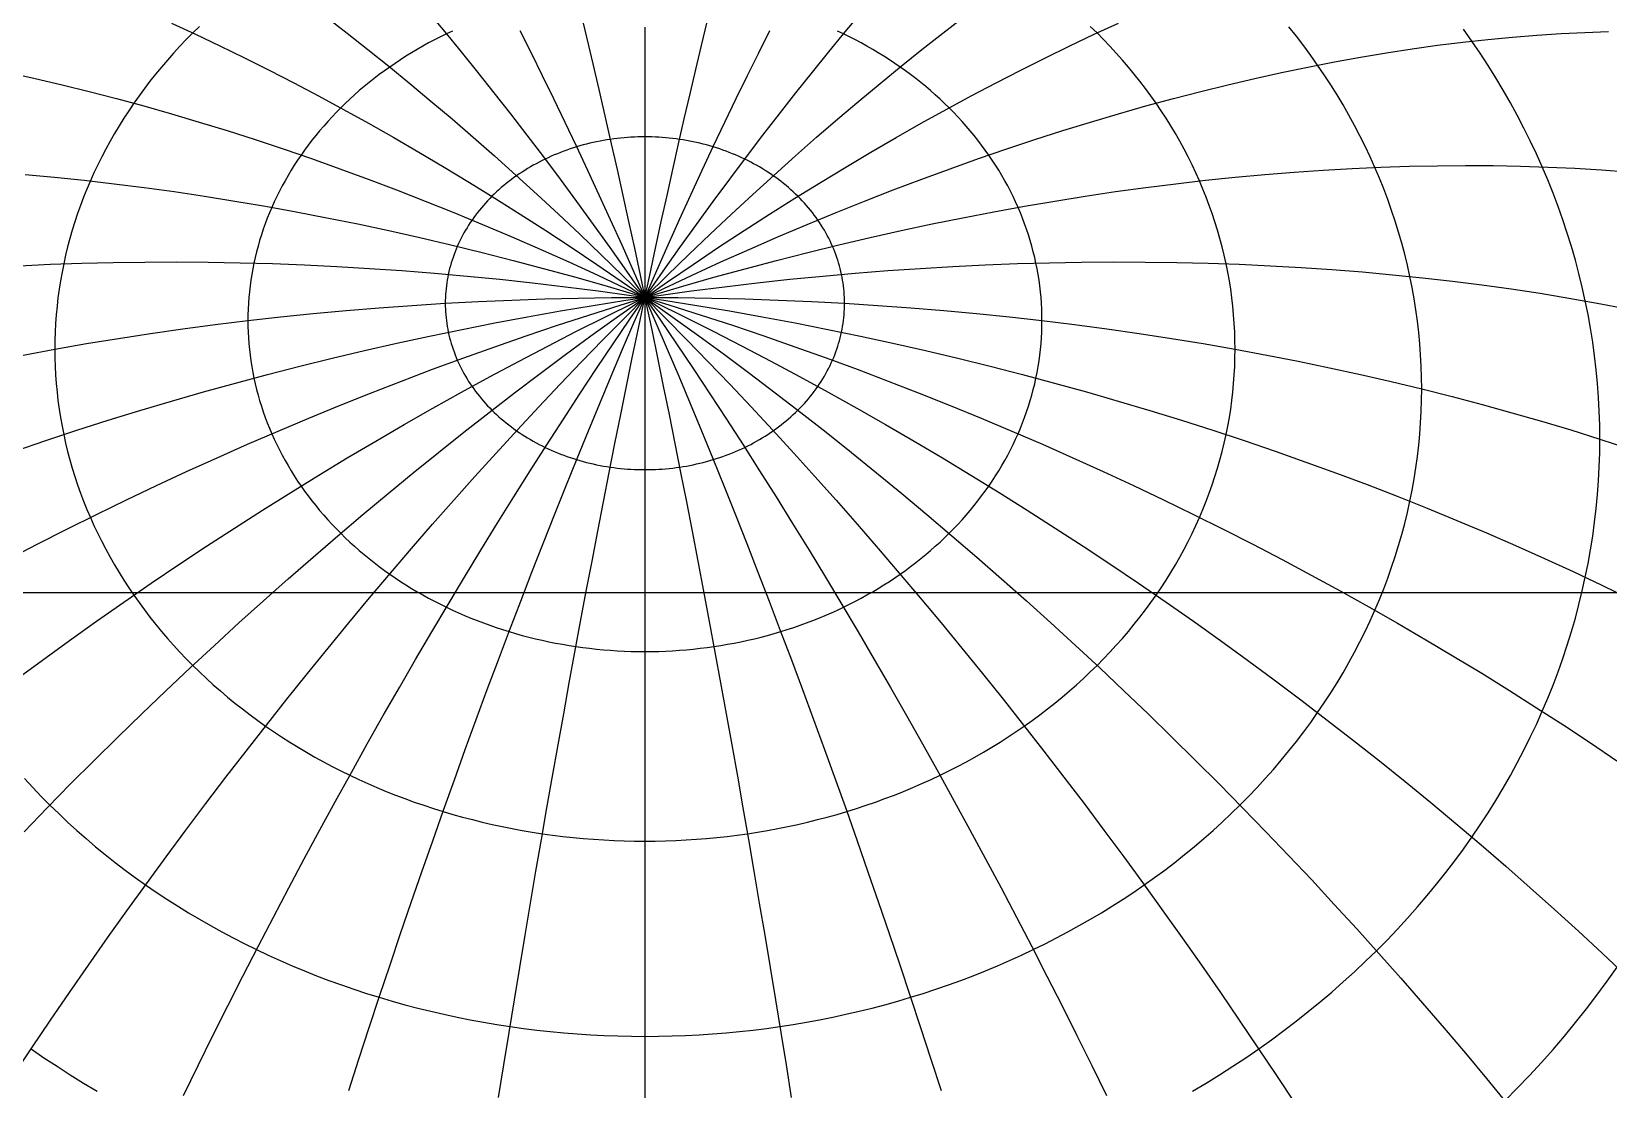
# Model space of a CAD drawing. Header units: millimetres. Extents: x -85 to 85, y -85 to 85.
# Drawn here: x -27.3 to 42.9, y 11.8 to 58.8 of the extents above; entities that cross this region are included whole.
import ezdxf

# ---------------------------------------------------------------- set-up
doc = ezdxf.new("R2010")
doc.units = ezdxf.units.MM
doc.layers.add('CUT_OUTER', color=1, linetype='Continuous')
doc.layers.add('ENGRAVE_FINE', color=8, linetype='Continuous')

msp = doc.modelspace()

# ---------------------------------------------------------------- linework, layer by layer
at = {"layer": 'CUT_OUTER'}
msp.add_circle((0, 0), 85, dxfattribs=at)
at = {"layer": 'ENGRAVE_FINE'}
for points in [[(-20.5394, 11.5252), (-19.8869, 12.857), (-19.2284, 14.1849), (-18.564, 15.5084), (-17.8939, 16.8272), (-17.2184, 18.141), (-16.5377, 19.4491), (-15.8519, 20.7514), (-15.1613, 22.0473), (-14.4661, 23.3365), (-13.7664, 24.6187), (-13.0626, 25.8933), (-12.3548, 27.16), (-11.6432, 28.4185), (-10.9281, 29.6682), (-10.2096, 30.909), (-9.488, 32.1403), (-8.7636, 33.3619), (-8.0365, 34.5733), (-7.3069, 35.7741), (-6.5751, 36.9641), (-5.8413, 38.1428), (-5.1057, 39.3099), (-4.3686, 40.465), (-3.6301, 41.6078), (-2.8906, 42.7379), (-2.1501, 43.855), (-1.409, 44.9587), (-0.6675, 46.0488), (0.0743, 47.1248), (0.816, 48.1864), (1.5574, 49.2334), (2.2984, 50.2654), (3.0387, 51.2821), (3.7781, 52.2831), (4.5163, 53.2682), (5.2531, 54.2371), (5.9884, 55.1895), (6.7218, 56.1251), (7.4532, 57.0435), (8.1823, 57.9446), (8.9089, 58.8281), (9.6328, 59.6936)], [(-9.6328, 59.6936), (-8.9089, 58.8281), (-8.1823, 57.9446), (-7.4532, 57.0435), (-6.7218, 56.1251), (-5.9884, 55.1895), (-5.2531, 54.2371), (-4.5163, 53.2682), (-3.7781, 52.2831), (-3.0387, 51.2821), (-2.2984, 50.2654), (-1.5574, 49.2334), (-0.816, 48.1864), (-0.0743, 47.1248), (0.6675, 46.0488), (1.409, 44.9587), (2.1501, 43.855), (2.8906, 42.7379), (3.6301, 41.6078), (4.3686, 40.465), (5.1057, 39.3099), (5.8413, 38.1428), (6.5751, 36.9641), (7.3069, 35.7741), (8.0365, 34.5733), (8.7636, 33.3619), (9.488, 32.1403), (10.2096, 30.909), (10.9281, 29.6682), (11.6432, 28.4185), (12.3548, 27.16), (13.0626, 25.8933), (13.7664, 24.6187), (14.4661, 23.3365), (15.1613, 22.0473), (15.8519, 20.7514), (16.5377, 19.4491), (17.2184, 18.141), (17.8939, 16.8272), (18.564, 15.5084), (19.2284, 14.1849), (19.8869, 12.857), (20.5394, 11.5252)], [(-28.1071, 12.4136), (-27.2851, 13.6456), (-26.4548, 14.8736), (-25.6165, 16.0969), (-24.7703, 17.3154), (-23.9166, 18.5286), (-23.0556, 19.7362), (-22.1876, 20.9377), (-21.3129, 22.1329), (-20.4316, 23.3213), (-19.5442, 24.5027), (-18.6507, 25.6765), (-17.7516, 26.8426), (-16.8471, 28.0004), (-15.9375, 29.1498), (-15.0229, 30.2902), (-14.1039, 31.4214), (-13.1805, 32.5431), (-12.2531, 33.6548), (-11.322, 34.7563), (-10.3874, 35.8472), (-9.4497, 36.9272), (-8.509, 37.996), (-7.5658, 39.0531), (-6.6203, 40.0984), (-5.6728, 41.1315), (-4.7235, 42.152), (-3.7728, 43.1597), (-2.821, 44.1542), (-1.8683, 45.1353), (-0.915, 46.1026), (0.0385, 47.0559), (0.9921, 47.9949), (1.9453, 48.9192), (2.8979, 49.8287), (3.8497, 50.7229), (4.8003, 51.6017), (5.7494, 52.4648), (6.6968, 53.312), (7.6421, 54.1428), (8.5852, 54.9572), (9.5255, 55.7548), (10.463, 56.5355), (11.3973, 57.2989), (12.3282, 58.0449), (13.2553, 58.7732), (14.1783, 59.4836)], [(-27.6343, 23.2559), (-26.6011, 24.3199), (-25.5598, 25.3765), (-24.5107, 26.4254), (-23.4542, 27.4662), (-22.3905, 28.4986), (-21.32, 29.5224), (-20.243, 30.5372), (-19.1598, 31.5426), (-18.0708, 32.5385), (-16.9763, 33.5245), (-15.8767, 34.5002), (-14.7722, 35.4654), (-13.6631, 36.4199), (-12.55, 37.3632), (-11.433, 38.2951), (-10.3125, 39.2154), (-9.1889, 40.1238), (-8.0625, 41.0199), (-6.9336, 41.9035), (-5.8026, 42.7744), (-4.6698, 43.6322), (-3.5357, 44.4768), (-2.4004, 45.3078), (-1.2644, 46.1249), (-0.128, 46.9281), (1.0084, 47.7169), (2.1445, 48.4912), (3.2799, 49.2508), (4.4144, 49.9953), (5.5475, 50.7246), (6.6789, 51.4385), (7.8083, 52.1367), (8.9353, 52.819), (10.0595, 53.4852), (11.1808, 54.1351), (12.2986, 54.7686), (13.4126, 55.3853), (14.5226, 55.9852), (15.6282, 56.568), (16.729, 57.1336), (17.8247, 57.6818), (18.9149, 58.2125), (19.9994, 58.7254), (21.0779, 59.2204)], [(-19.8235, 59.0724), (-20.1213, 58.782), (-20.4129, 58.4873), (-20.6982, 58.1884), (-20.9773, 57.8855), (-21.25, 57.5785), (-21.5162, 57.2675), (-21.7759, 56.9528), (-22.0289, 56.6343), (-22.2752, 56.3122), (-22.5147, 55.9866), (-22.7474, 55.6575), (-22.9732, 55.3251), (-23.1919, 54.9895), (-23.4036, 54.6507), (-23.6081, 54.309), (-23.8055, 53.9643), (-23.9956, 53.6167), (-24.1784, 53.2665), (-24.3538, 52.9137), (-24.5218, 52.5583), (-24.6824, 52.2006), (-24.8354, 51.8406), (-24.9809, 51.4784), (-25.1187, 51.1142), (-25.2489, 50.748), (-25.3714, 50.38), (-25.4862, 50.0102), (-25.5932, 49.6389), (-25.6925, 49.266), (-25.7839, 48.8918), (-25.8674, 48.5163), (-25.9431, 48.1396), (-26.0108, 47.7619), (-26.0707, 47.3832), (-26.1226, 47.0038), (-26.1665, 46.6236), (-26.2025, 46.2429), (-26.2304, 45.8617), (-26.2504, 45.4802), (-26.2624, 45.0984), (-26.2664, 44.7165), (-26.2624, 44.3346), (-26.2504, 43.9528), (-26.2304, 43.5713), (-26.2025, 43.1901), (-26.1665, 42.8093), (-26.1226, 42.4292), (-26.0707, 42.0497), (-26.0108, 41.6711), (-25.9431, 41.2934), (-25.8674, 40.9167), (-25.7839, 40.5412), (-25.6925, 40.1669), (-25.5932, 39.7941), (-25.4862, 39.4227), (-25.3714, 39.053), (-25.2489, 38.6849), (-25.1187, 38.3188), (-24.9809, 37.9545), (-24.8354, 37.5924), (-24.6824, 37.2324), (-24.5218, 36.8746), (-24.3538, 36.5193), (-24.1784, 36.1665), (-23.9956, 35.8162), (-23.8055, 35.4687), (-23.6081, 35.124), (-23.4036, 34.7822), (-23.1919, 34.4434), (-22.9732, 34.1078), (-22.7474, 33.7754), (-22.5147, 33.4464), (-22.2752, 33.1207), (-22.0289, 32.7986), (-21.7759, 32.4802), (-21.5162, 32.1654), (-21.25, 31.8545), (-20.9773, 31.5475), (-20.6982, 31.2445), (-20.4129, 30.9456), (-20.1213, 30.6509), (-19.8235, 30.3605), (-19.5198, 30.0745), (-19.2101, 29.7929), (-18.8945, 29.5159), (-18.5732, 29.2435), (-18.2462, 28.9758), (-17.9137, 28.7129), (-17.5757, 28.4549), (-17.2323, 28.2018), (-16.8837, 27.9538), (-16.53, 27.7109), (-16.1712, 27.4731), (-15.8075, 27.2406), (-15.439, 27.0135), (-15.0658, 26.7917), (-14.688, 26.5754), (-14.3057, 26.3646), (-13.9191, 26.1594), (-13.5282, 25.9598), (-13.1332, 25.766), (-12.7342, 25.578), (-12.3313, 25.3957), (-11.9247, 25.2194), (-11.5145, 25.049), (-11.1007, 24.8846), (-10.6835, 24.7262), (-10.2631, 24.5739), (-9.8396, 24.4277), (-9.4131, 24.2878), (-8.9837, 24.154), (-8.5515, 24.0265), (-8.1168, 23.9054), (-7.6796, 23.7905), (-7.24, 23.682), (-6.7983, 23.58), (-6.3544, 23.4844), (-5.9087, 23.3952), (-5.4611, 23.3125), (-5.0119, 23.2364), (-4.5611, 23.1668), (-4.109, 23.1038), (-3.6556, 23.0473), (-3.2011, 22.9975), (-2.7456, 22.9542), (-2.2893, 22.9176), (-1.8323, 22.8877), (-1.3747, 22.8644), (-0.9167, 22.8477), (-0.4584, 22.8377), (0, 22.8344), (0.4584, 22.8377), (0.9167, 22.8477), (1.3747, 22.8644), (1.8323, 22.8877), (2.2893, 22.9176), (2.7456, 22.9542), (3.2011, 22.9975), (3.6556, 23.0473), (4.109, 23.1038), (4.5611, 23.1668), (5.0119, 23.2364), (5.4611, 23.3125), (5.9087, 23.3952), (6.3544, 23.4844), (6.7983, 23.58), (7.24, 23.682), (7.6796, 23.7905), (8.1168, 23.9054), (8.5515, 24.0265), (8.9837, 24.154), (9.4131, 24.2878), (9.8396, 24.4277), (10.2631, 24.5739), (10.6835, 24.7262), (11.1007, 24.8846), (11.5145, 25.049), (11.9247, 25.2194), (12.3313, 25.3957), (12.7342, 25.578), (13.1332, 25.766), (13.5282, 25.9598), (13.9191, 26.1594), (14.3057, 26.3646), (14.688, 26.5754), (15.0658, 26.7917), (15.439, 27.0135), (15.8075, 27.2406), (16.1712, 27.4731), (16.53, 27.7109), (16.8837, 27.9538), (17.2323, 28.2018), (17.5757, 28.4549), (17.9137, 28.7129), (18.2462, 28.9758), (18.5732, 29.2435), (18.8945, 29.5159), (19.2101, 29.7929), (19.5198, 30.0745), (19.8235, 30.3605), (20.1213, 30.6509), (20.4129, 30.9456), (20.6982, 31.2445), (20.9773, 31.5475), (21.25, 31.8545), (21.5162, 32.1654), (21.7759, 32.4802), (22.0289, 32.7986), (22.2752, 33.1207), (22.5147, 33.4464), (22.7474, 33.7754), (22.9732, 34.1078), (23.1919, 34.4434), (23.4036, 34.7822), (23.6081, 35.124), (23.8055, 35.4687), (23.9956, 35.8162), (24.1784, 36.1665), (24.3538, 36.5193), (24.5218, 36.8746), (24.6824, 37.2324), (24.8354, 37.5924), (24.9809, 37.9545), (25.1187, 38.3188), (25.2489, 38.6849), (25.3714, 39.053), (25.4862, 39.4227), (25.5932, 39.7941), (25.6925, 40.1669), (25.7839, 40.5412), (25.8674, 40.9167), (25.9431, 41.2934), (26.0108, 41.6711), (26.0707, 42.0497), (26.1226, 42.4292), (26.1665, 42.8093), (26.2025, 43.1901), (26.2304, 43.5713), (26.2504, 43.9528), (26.2624, 44.3346), (26.2664, 44.7165)], [(-21.0779, 59.2204), (-19.9994, 58.7254), (-18.9149, 58.2125), (-17.8247, 57.6818), (-16.729, 57.1336), (-15.6282, 56.568), (-14.5226, 55.9852), (-13.4126, 55.3853), (-12.2986, 54.7686), (-11.1808, 54.1351), (-10.0595, 53.4852), (-8.9353, 52.819), (-7.8083, 52.1367), (-6.6789, 51.4385), (-5.5475, 50.7246), (-4.4144, 49.9953), (-3.2799, 49.2508), (-2.1445, 48.4912), (-1.0084, 47.7169), (0.128, 46.9281), (1.2644, 46.1249), (2.4004, 45.3078), (3.5357, 44.4768), (4.6698, 43.6322), (5.8026, 42.7744), (6.9336, 41.9035), (8.0625, 41.0199), (9.1889, 40.1238), (10.3125, 39.2154), (11.433, 38.2951), (12.55, 37.3632), (13.6631, 36.4199), (14.7722, 35.4654), (15.8767, 34.5002), (16.9763, 33.5245), (18.0708, 32.5385), (19.1598, 31.5426), (20.243, 30.5372), (21.32, 29.5224), (22.3905, 28.4986), (23.4542, 27.4662), (24.5107, 26.4254), (25.5598, 25.3765), (26.6011, 24.3199), (27.6343, 23.2559), (28.659, 22.1848), (29.6751, 21.107), (30.6821, 20.0227), (31.6797, 18.9323), (32.6677, 17.8362), (33.6458, 16.7346), (34.6136, 15.628), (35.5708, 14.5165), (36.5172, 13.4007), (37.4525, 12.2807), (38.3764, 11.1571)], [(-14.1783, 59.4836), (-13.2553, 58.7732), (-12.3282, 58.0449), (-11.3973, 57.2989), (-10.463, 56.5355), (-9.5255, 55.7548), (-8.5852, 54.9572), (-7.6421, 54.1428), (-6.6968, 53.312), (-5.7494, 52.4648), (-4.8003, 51.6017), (-3.8497, 50.7229), (-2.8979, 49.8287), (-1.9453, 48.9192), (-0.9921, 47.9949), (-0.0385, 47.0559), (0.915, 46.1026), (1.8683, 45.1353), (2.821, 44.1542), (3.7728, 43.1597), (4.7235, 42.152), (5.6728, 41.1315), (6.6203, 40.0984), (7.5658, 39.0531), (8.509, 37.996), (9.4497, 36.9272), (10.3874, 35.8472), (11.322, 34.7563), (12.2531, 33.6548), (13.1805, 32.5431), (14.1039, 31.4214), (15.0229, 30.2902), (15.9375, 29.1498), (16.8471, 28.0004), (17.7516, 26.8426), (18.6507, 25.6765), (19.5442, 24.5027), (20.4316, 23.3213), (21.3129, 22.1329), (22.1876, 20.9377), (23.0556, 19.7362), (23.9166, 18.5286), (24.7703, 17.3154), (25.6165, 16.0969), (26.4548, 14.8736), (27.2851, 13.6456), (28.1071, 12.4136), (28.9205, 11.1777)], [(-6.5121, 11.4267), (-6.28, 12.8792), (-6.0459, 14.3277), (-5.81, 15.7719), (-5.5723, 17.2114), (-5.3329, 18.6455), (-5.0919, 20.074), (-4.8493, 21.4964), (-4.6053, 22.9122), (-4.3598, 24.321), (-4.1131, 25.7225), (-3.8651, 27.1161), (-3.6159, 28.5014), (-3.3656, 29.8781), (-3.1142, 31.2456), (-2.862, 32.6037), (-2.6088, 33.9518), (-2.3549, 35.2895), (-2.1002, 36.6166), (-1.8449, 37.9324), (-1.589, 39.2367), (-1.3327, 40.5291), (-1.076, 41.8091), (-0.8189, 43.0764), (-0.5615, 44.3305), (-0.3041, 45.5712), (-0.0465, 46.7979), (0.2111, 48.0105), (0.4687, 49.2084), (0.7261, 50.3913), (0.9833, 51.5588), (1.2401, 52.7106), (1.4966, 53.8464), (1.7527, 54.9658), (2.0082, 56.0685), (2.2631, 57.154), (2.5173, 58.2222), (2.7707, 59.2726)], [(-2.7707, 59.2726), (-2.5173, 58.2222), (-2.2631, 57.154), (-2.0082, 56.0685), (-1.7527, 54.9658), (-1.4966, 53.8464), (-1.2401, 52.7106), (-0.9833, 51.5588), (-0.7261, 50.3913), (-0.4687, 49.2084), (-0.2111, 48.0105), (0.0465, 46.7979), (0.3041, 45.5712), (0.5615, 44.3305), (0.8189, 43.0764), (1.076, 41.8091), (1.3327, 40.5291), (1.589, 39.2367), (1.8449, 37.9324), (2.1002, 36.6166), (2.3549, 35.2895), (2.6088, 33.9518), (2.862, 32.6037), (3.1142, 31.2456), (3.3656, 29.8781), (3.6159, 28.5014), (3.8651, 27.1161), (4.1131, 25.7225), (4.3598, 24.321), (4.6053, 22.9122), (4.8493, 21.4964), (5.0919, 20.074), (5.3329, 18.6455), (5.5723, 17.2114), (5.81, 15.7719), (6.0459, 14.3277), (6.28, 12.8792), (6.5121, 11.4267)], [(0, 59.046), (0, 57.9699), (0, 56.8761), (0, 55.765), (0, 54.6369), (0, 53.4922), (0, 52.3312), (0, 51.1543), (0, 49.9617), (0, 48.754), (0, 47.5314), (0, 46.2943), (0, 45.0431), (0, 43.7782), (0, 42.5), (0, 41.2088), (0, 39.9051), (0, 38.5892), (0, 37.2615), (0, 35.9226), (0, 34.5726), (0, 33.2121), (0, 31.8416), (0, 30.4613), (0, 29.0717), (0, 27.6733), (0, 26.2664), (0, 24.8516), (0, 23.4292), (0, 21.9996), (0, 20.5634), (0, 19.1208), (0, 17.6725), (0, 16.2188), (0, 14.7601), (0, 13.2969), (0, 11.8297), (0, 10.3589)], [(26.2664, 44.7165), (26.2624, 45.0984), (26.2504, 45.4802), (26.2304, 45.8617), (26.2025, 46.2429), (26.1665, 46.6236), (26.1226, 47.0038), (26.0707, 47.3832), (26.0108, 47.7619), (25.9431, 48.1396), (25.8674, 48.5163), (25.7839, 48.8918), (25.6925, 49.266), (25.5932, 49.6389), (25.4862, 50.0102), (25.3714, 50.38), (25.2489, 50.748), (25.1187, 51.1142), (24.9809, 51.4784), (24.8354, 51.8406), (24.6824, 52.2006), (24.5218, 52.5583), (24.3538, 52.9137), (24.1784, 53.2665), (23.9956, 53.6167), (23.8055, 53.9643), (23.6081, 54.309), (23.4036, 54.6507), (23.1919, 54.9895), (22.9732, 55.3251), (22.7474, 55.6575), (22.5147, 55.9866), (22.2752, 56.3122), (22.0289, 56.6343), (21.7759, 56.9528), (21.5162, 57.2675), (21.25, 57.5785), (20.9773, 57.8855), (20.6982, 58.1884), (20.4129, 58.4873), (20.1213, 58.782), (19.8235, 59.0724)], [(34.5726, 42.9528), (34.5673, 43.4555), (34.5516, 43.958), (34.5252, 44.4602), (34.4884, 44.9619), (34.4411, 45.463), (34.3832, 45.9634), (34.3149, 46.4629), (34.2362, 46.9612), (34.147, 47.4584), (34.0474, 47.9542), (33.9374, 48.4484), (33.8171, 48.941), (33.6865, 49.4318), (33.5457, 49.9206), (33.3946, 50.4073), (33.2333, 50.8917), (33.062, 51.3736), (32.8805, 51.853), (32.689, 52.3298), (32.4876, 52.8036), (32.2763, 53.2744), (32.0552, 53.7421), (31.8243, 54.2066), (31.5837, 54.6676), (31.3334, 55.125), (31.0737, 55.5787), (30.8044, 56.0285), (30.5258, 56.4744), (30.2379, 56.9162), (29.9408, 57.3537), (29.6345, 57.7868), (29.3192, 58.2154), (28.995, 58.6394), (28.662, 59.0586)], [(-28.0106, 30.0082), (-26.8182, 30.8873), (-25.6177, 31.757), (-24.4094, 32.617), (-23.1937, 33.4671), (-21.9709, 34.307), (-20.7414, 35.1365), (-19.5056, 35.9552), (-18.2638, 36.763), (-17.0165, 37.5596), (-15.764, 38.3447), (-14.5067, 39.1182), (-13.245, 39.8798), (-11.9792, 40.6292), (-10.7098, 41.3662), (-9.4371, 42.0906), (-8.1616, 42.8022), (-6.8836, 43.5008), (-5.6034, 44.1861), (-4.3216, 44.858), (-3.0384, 45.5162), (-1.7544, 46.1605), (-0.4697, 46.7908), (0.815, 47.4068), (2.0995, 48.0084), (3.3834, 48.5953), (4.6662, 49.1675), (5.9476, 49.7247), (7.2272, 50.2667), (8.5046, 50.7934), (9.7794, 51.3046), (11.0513, 51.8003), (12.3197, 52.2801), (13.5845, 52.744), (14.845, 53.1918), (16.1011, 53.6235), (17.3522, 54.0388), (18.5981, 54.4376), (19.8383, 54.8199), (21.0725, 55.1855), (22.3002, 55.5342), (23.5211, 55.8661), (24.7349, 56.1809), (25.9412, 56.4786), (27.1395, 56.7591), (28.3296, 57.0223), (29.511, 57.2682), (30.6835, 57.4966), (31.8466, 57.7075), (33, 57.9008), (34.1433, 58.0764), (35.2763, 58.2344), (36.3985, 58.3747), (37.5096, 58.4971), (38.6093, 58.6018), (39.6973, 58.6886), (40.7731, 58.7575), (41.8365, 58.8085), (42.8872, 58.8416)], [(-8.5678, 58.8669), (-8.8362, 58.7404), (-9.102, 58.61), (-9.365, 58.4757), (-9.6251, 58.3377), (-9.8823, 58.1959), (-10.1365, 58.0503), (-10.3876, 57.9011), (-10.6356, 57.7483), (-10.8803, 57.5918), (-11.1217, 57.4319), (-11.3597, 57.2684), (-11.5942, 57.1016), (-11.8252, 56.9313), (-12.0526, 56.7577), (-12.2763, 56.5808), (-12.4963, 56.4007), (-12.7125, 56.2174), (-12.9248, 56.0311), (-13.1332, 55.8416), (-13.3376, 55.6492), (-13.5379, 55.4538), (-13.7341, 55.2555), (-13.9261, 55.0544), (-14.1139, 54.8505), (-14.2973, 54.644), (-14.4765, 54.4348), (-14.6512, 54.223), (-14.8214, 54.0088), (-14.9871, 53.792), (-15.1483, 53.573), (-15.3048, 53.3516), (-15.4567, 53.1279), (-15.6039, 52.9021), (-15.7463, 52.6742), (-15.8839, 52.4442), (-16.0167, 52.2123), (-16.1446, 51.9785), (-16.2676, 51.7428), (-16.3857, 51.5054), (-16.4987, 51.2664), (-16.6067, 51.0257), (-16.7097, 50.7835), (-16.8075, 50.5398), (-16.9003, 50.2947), (-16.9879, 50.0483), (-17.0703, 49.8007), (-17.1475, 49.552), (-17.2195, 49.3021), (-17.2863, 49.0512), (-17.3478, 48.7994), (-17.404, 48.5468), (-17.4549, 48.2934), (-17.5005, 48.0392), (-17.5408, 47.7845), (-17.5757, 47.5292), (-17.6052, 47.2734), (-17.6294, 47.0172), (-17.6483, 46.7608), (-17.6617, 46.504), (-17.6698, 46.2472), (-17.6725, 45.9902), (-17.6698, 45.7333), (-17.6617, 45.4764), (-17.6483, 45.2197), (-17.6294, 44.9632), (-17.6052, 44.7071), (-17.5757, 44.4513), (-17.5408, 44.196), (-17.5005, 43.9412), (-17.4549, 43.6871), (-17.404, 43.4337), (-17.3478, 43.181), (-17.2863, 42.9292), (-17.2195, 42.6784), (-17.1475, 42.4285), (-17.0703, 42.1797), (-16.9879, 41.9321), (-16.9003, 41.6858), (-16.8075, 41.4407), (-16.7097, 41.197), (-16.6067, 40.9548), (-16.4987, 40.7141), (-16.3857, 40.475), (-16.2676, 40.2376), (-16.1446, 40.002), (-16.0167, 39.7682), (-15.8839, 39.5363), (-15.7463, 39.3063), (-15.6039, 39.0784), (-15.4567, 38.8526), (-15.3048, 38.6289), (-15.1483, 38.4075), (-14.9871, 38.1884), (-14.8214, 37.9717), (-14.6512, 37.7574), (-14.4765, 37.5457), (-14.2973, 37.3365), (-14.1139, 37.1299), (-13.9261, 36.9261), (-13.7341, 36.725), (-13.5379, 36.5267), (-13.3376, 36.3313), (-13.1332, 36.1389), (-12.9248, 35.9494), (-12.7125, 35.763), (-12.4963, 35.5798), (-12.2763, 35.3997), (-12.0526, 35.2228), (-11.8252, 35.0492), (-11.5942, 34.8789), (-11.3597, 34.712), (-11.1217, 34.5486), (-10.8803, 34.3886), (-10.6356, 34.2322), (-10.3876, 34.0794), (-10.1365, 33.9302), (-9.8823, 33.7846), (-9.6251, 33.6428), (-9.365, 33.5047), (-9.102, 33.3705), (-8.8362, 33.2401), (-8.5678, 33.1135), (-8.2967, 32.9909), (-8.0231, 32.8723), (-7.7471, 32.7576), (-7.4687, 32.647), (-7.1881, 32.5404), (-6.9052, 32.438), (-6.6202, 32.3396), (-6.3333, 32.2455), (-6.0443, 32.1555), (-5.7536, 32.0697), (-5.4611, 31.9882), (-5.1669, 31.9109), (-4.8712, 31.8379), (-4.574, 31.7693), (-4.2754, 31.7049), (-3.9754, 31.6449), (-3.6743, 31.5893), (-3.3721, 31.5381), (-3.0688, 31.4913), (-2.7646, 31.4489), (-2.4595, 31.4109), (-2.1537, 31.3773), (-1.8473, 31.3482), (-1.5403, 31.3236), (-1.2328, 31.3035), (-0.9249, 31.2878), (-0.6168, 31.2766), (-0.3084, 31.2698), (0, 31.2676), (0.3084, 31.2698), (0.6168, 31.2766), (0.9249, 31.2878), (1.2328, 31.3035), (1.5403, 31.3236), (1.8473, 31.3482), (2.1537, 31.3773), (2.4595, 31.4109), (2.7646, 31.4489), (3.0688, 31.4913), (3.3721, 31.5381), (3.6743, 31.5893), (3.9754, 31.6449), (4.2754, 31.7049), (4.574, 31.7693), (4.8712, 31.8379), (5.1669, 31.9109), (5.4611, 31.9882), (5.7536, 32.0697), (6.0443, 32.1555), (6.3333, 32.2455), (6.6202, 32.3396), (6.9052, 32.438), (7.1881, 32.5404), (7.4687, 32.647), (7.7471, 32.7576), (8.0231, 32.8723), (8.2967, 32.9909), (8.5678, 33.1135), (8.8362, 33.2401), (9.102, 33.3705), (9.365, 33.5047), (9.6251, 33.6428), (9.8823, 33.7846), (10.1365, 33.9302), (10.3876, 34.0794), (10.6356, 34.2322), (10.8803, 34.3886), (11.1217, 34.5486), (11.3597, 34.712), (11.5942, 34.8789), (11.8252, 35.0492), (12.0526, 35.2228), (12.2763, 35.3997), (12.4963, 35.5798), (12.7125, 35.763), (12.9248, 35.9494), (13.1332, 36.1389), (13.3376, 36.3313), (13.5379, 36.5267), (13.7341, 36.725), (13.9261, 36.9261), (14.1139, 37.1299), (14.2973, 37.3365), (14.4765, 37.5457), (14.6512, 37.7574), (14.8214, 37.9717), (14.9871, 38.1884), (15.1483, 38.4075), (15.3048, 38.6289), (15.4567, 38.8526), (15.6039, 39.0784), (15.7463, 39.3063), (15.8839, 39.5363), (16.0167, 39.7682), (16.1446, 40.002), (16.2676, 40.2376), (16.3857, 40.475), (16.4987, 40.7141), (16.6067, 40.9548), (16.7097, 41.197), (16.8075, 41.4407), (16.9003, 41.6858), (16.9879, 41.9321), (17.0703, 42.1797), (17.1475, 42.4285), (17.2195, 42.6784), (17.2863, 42.9292), (17.3478, 43.181), (17.404, 43.4337), (17.4549, 43.6871), (17.5005, 43.9412), (17.5408, 44.196), (17.5757, 44.4513), (17.6052, 44.7071), (17.6294, 44.9632), (17.6483, 45.2197), (17.6617, 45.4764), (17.6698, 45.7333), (17.6725, 45.9902)], [(-13.1809, 11.738), (-12.7267, 13.1433), (-12.2685, 14.5447), (-11.8067, 15.9416), (-11.3413, 17.3336), (-10.8724, 18.7204), (-10.4001, 20.1015), (-9.9248, 21.4764), (-9.4464, 22.8448), (-8.9651, 24.2063), (-8.4811, 25.5603), (-7.9945, 26.9066), (-7.5055, 28.2447), (-7.0141, 29.5742), (-6.5207, 30.8947), (-6.0253, 32.2057), (-5.528, 33.507), (-5.029, 34.798), (-4.5285, 36.0785), (-4.0267, 37.3479), (-3.5236, 38.606), (-3.0194, 39.8524), (-2.5143, 41.0865), (-2.0085, 42.3082), (-1.502, 43.517), (-0.9951, 44.7125), (-0.4879, 45.8944), (0.0195, 47.0623), (0.5269, 48.2159), (1.0341, 49.3548), (1.541, 50.4787), (2.0474, 51.5872), (2.5532, 52.68), (3.0582, 53.7567), (3.5623, 54.8171), (4.0653, 55.8607), (4.5671, 56.8874), (5.0675, 57.8967), (5.5663, 58.8884)], [(-5.5663, 58.8884), (-5.0675, 57.8967), (-4.5671, 56.8874), (-4.0653, 55.8607), (-3.5623, 54.8171), (-3.0582, 53.7567), (-2.5532, 52.68), (-2.0474, 51.5872), (-1.541, 50.4787), (-1.0341, 49.3548), (-0.5269, 48.2159), (-0.0195, 47.0623), (0.4879, 45.8944), (0.9951, 44.7125), (1.502, 43.517), (2.0085, 42.3082), (2.5143, 41.0865), (3.0194, 39.8524), (3.5236, 38.606), (4.0267, 37.3479), (4.5285, 36.0785), (5.029, 34.798), (5.528, 33.507), (6.0253, 32.2057), (6.5207, 30.8947), (7.0141, 29.5742), (7.5055, 28.2447), (7.9945, 26.9066), (8.4811, 25.5603), (8.9651, 24.2063), (9.4464, 22.8448), (9.9248, 21.4764), (10.4001, 20.1015), (10.8724, 18.7204), (11.3413, 17.3336), (11.8067, 15.9416), (12.2685, 14.5447), (12.7267, 13.1433), (13.1809, 11.738)], [(17.6725, 45.9902), (17.6698, 46.2472), (17.6617, 46.504), (17.6483, 46.7608), (17.6294, 47.0172), (17.6052, 47.2734), (17.5757, 47.5292), (17.5408, 47.7845), (17.5005, 48.0392), (17.4549, 48.2934), (17.404, 48.5468), (17.3478, 48.7994), (17.2863, 49.0512), (17.2195, 49.3021), (17.1475, 49.552), (17.0703, 49.8007), (16.9879, 50.0483), (16.9003, 50.2947), (16.8075, 50.5398), (16.7097, 50.7835), (16.6067, 51.0257), (16.4987, 51.2664), (16.3857, 51.5054), (16.2676, 51.7428), (16.1446, 51.9785), (16.0167, 52.2123), (15.8839, 52.4442), (15.7463, 52.6742), (15.6039, 52.9021), (15.4567, 53.1279), (15.3048, 53.3516), (15.1483, 53.573), (14.9871, 53.792), (14.8214, 54.0088), (14.6512, 54.223), (14.4765, 54.4348), (14.2973, 54.644), (14.1139, 54.8505), (13.9261, 55.0544), (13.7341, 55.2555), (13.5379, 55.4538), (13.3376, 55.6492), (13.1332, 55.8416), (12.9248, 56.0311), (12.7125, 56.2174), (12.4963, 56.4007), (12.2763, 56.5808), (12.0526, 56.7577), (11.8252, 56.9313), (11.5942, 57.1016), (11.3597, 57.2684), (11.1217, 57.4319), (10.8803, 57.5918), (10.6356, 57.7483), (10.3876, 57.9011), (10.1365, 58.0503), (9.8823, 58.1959), (9.6251, 58.3377), (9.365, 58.4757), (9.102, 58.61), (8.8362, 58.7404), (8.5678, 58.8669)], [(42.5, 40.7185), (42.4935, 41.3364), (42.4741, 41.9542), (42.4418, 42.5715), (42.3965, 43.1883), (42.3383, 43.8043), (42.2672, 44.4194), (42.1832, 45.0334), (42.0864, 45.6461), (41.9768, 46.2572), (41.8543, 46.8667), (41.7192, 47.4743), (41.5713, 48.0798), (41.4107, 48.6831), (41.2376, 49.284), (41.0518, 49.8823), (40.8536, 50.4777), (40.643, 51.0702), (40.4199, 51.6596), (40.1845, 52.2456), (39.9369, 52.8281), (39.6772, 53.4069), (39.4053, 53.9818), (39.1215, 54.5527), (38.8257, 55.1194), (38.5181, 55.6817), (38.1987, 56.2395), (37.8678, 56.7925), (37.5253, 57.3406), (37.1713, 57.8837), (36.8061, 58.4215), (36.4296, 58.9539)], [(-28.3296, 57.0223), (-27.1395, 56.7591), (-25.9412, 56.4786), (-24.7349, 56.1809), (-23.5211, 55.8661), (-22.3002, 55.5342), (-21.0725, 55.1855), (-19.8383, 54.8199), (-18.5981, 54.4376), (-17.3522, 54.0388), (-16.1011, 53.6235), (-14.845, 53.1918), (-13.5845, 52.744), (-12.3197, 52.2801), (-11.0513, 51.8003), (-9.7794, 51.3046), (-8.5046, 50.7934), (-7.2272, 50.2667), (-5.9476, 49.7247), (-4.6662, 49.1675), (-3.3834, 48.5953), (-2.0995, 48.0084), (-0.815, 47.4068), (0.4697, 46.7908), (1.7544, 46.1605), (3.0384, 45.5162), (4.3216, 44.858), (5.6034, 44.1861), (6.8836, 43.5008), (8.1616, 42.8022), (9.4371, 42.0906), (10.7098, 41.3662), (11.9792, 40.6292), (13.245, 39.8798), (14.5067, 39.1182), (15.764, 38.3447), (17.0165, 37.5596), (18.2638, 36.763), (19.5056, 35.9552), (20.7414, 35.1365), (21.9709, 34.307), (23.1937, 33.4671), (24.4094, 32.617), (25.6177, 31.757), (26.8182, 30.8873), (28.0106, 30.0082), (29.1944, 29.12), (30.3693, 28.2229), (31.5349, 27.3171), (32.691, 26.4031), (33.8371, 25.481), (34.9729, 24.5512), (36.098, 23.6139), (37.2121, 22.6694), (38.3149, 21.7179), (39.4061, 20.7599), (40.4852, 19.7956), (41.552, 18.8252), (42.6061, 17.849), (43.6473, 16.8675)], [(8.8849, 46.7601), (8.8836, 46.8893), (8.8795, 47.0184), (8.8727, 47.1475), (8.8633, 47.2764), (8.8511, 47.4052), (8.8362, 47.5338), (8.8187, 47.6622), (8.7985, 47.7903), (8.7755, 47.918), (8.7499, 48.0454), (8.7217, 48.1725), (8.6908, 48.2991), (8.6572, 48.4252), (8.621, 48.5508), (8.5822, 48.6759), (8.5407, 48.8003), (8.4967, 48.9242), (8.4501, 49.0474), (8.4009, 49.1699), (8.3491, 49.2917), (8.2948, 49.4127), (8.238, 49.5329), (8.1786, 49.6523), (8.1168, 49.7707), (8.0525, 49.8883), (7.9857, 50.0049), (7.9165, 50.1205), (7.8449, 50.2351), (7.7709, 50.3486), (7.6946, 50.4611), (7.6159, 50.5724), (7.5348, 50.6825), (7.4515, 50.7915), (7.3659, 50.8992), (7.2781, 51.0057), (7.1881, 51.1108), (7.0958, 51.2147), (7.0014, 51.3172), (6.9049, 51.4183), (6.8062, 51.5179), (6.7055, 51.6162), (6.6028, 51.7129), (6.498, 51.8082), (6.3913, 51.9019), (6.2826, 51.994), (6.172, 52.0846), (6.0595, 52.1735), (5.9452, 52.2608), (5.829, 52.3464), (5.7111, 52.4303), (5.5915, 52.5124), (5.4701, 52.5929), (5.3471, 52.6715), (5.2224, 52.7484), (5.0962, 52.8234), (4.9684, 52.8965), (4.8391, 52.9678), (4.7083, 53.0373), (4.5761, 53.1048), (4.4425, 53.1703), (4.3075, 53.2339), (4.1712, 53.2956), (4.0337, 53.3552), (3.8949, 53.4129), (3.7549, 53.4685), (3.6138, 53.5221), (3.4716, 53.5736), (3.3283, 53.623), (3.1841, 53.6704), (3.0388, 53.7156), (2.8926, 53.7587), (2.7456, 53.7997), (2.5977, 53.8386), (2.449, 53.8752), (2.2996, 53.9098), (2.1495, 53.9421), (1.9987, 53.9723), (1.8473, 54.0002), (1.6953, 54.026), (1.5429, 54.0495), (1.3899, 54.0709), (1.2365, 54.09), (1.0828, 54.1068), (0.9287, 54.1214), (0.7744, 54.1338), (0.6198, 54.144), (0.465, 54.1518), (0.3101, 54.1575), (0.1551, 54.1609), (0, 54.162), (-0.1551, 54.1609), (-0.3101, 54.1575), (-0.465, 54.1518), (-0.6198, 54.144), (-0.7744, 54.1338), (-0.9287, 54.1214), (-1.0828, 54.1068), (-1.2365, 54.09), (-1.3899, 54.0709), (-1.5429, 54.0495), (-1.6953, 54.026), (-1.8473, 54.0002), (-1.9987, 53.9723), (-2.1495, 53.9421), (-2.2996, 53.9098), (-2.449, 53.8752), (-2.5977, 53.8386), (-2.7456, 53.7997), (-2.8926, 53.7587), (-3.0388, 53.7156), (-3.1841, 53.6704), (-3.3283, 53.623), (-3.4716, 53.5736), (-3.6138, 53.5221), (-3.7549, 53.4685), (-3.8949, 53.4129), (-4.0337, 53.3552), (-4.1712, 53.2956), (-4.3075, 53.2339), (-4.4425, 53.1703), (-4.5761, 53.1048), (-4.7083, 53.0373), (-4.8391, 52.9678), (-4.9684, 52.8965), (-5.0962, 52.8234), (-5.2224, 52.7484), (-5.3471, 52.6715), (-5.4701, 52.5929), (-5.5915, 52.5124), (-5.7111, 52.4303), (-5.829, 52.3464), (-5.9452, 52.2608), (-6.0595, 52.1735), (-6.172, 52.0846), (-6.2826, 51.994), (-6.3913, 51.9019), (-6.498, 51.8082), (-6.6028, 51.7129), (-6.7055, 51.6162), (-6.8062, 51.5179), (-6.9049, 51.4183), (-7.0014, 51.3172), (-7.0958, 51.2147), (-7.1881, 51.1108), (-7.2781, 51.0057), (-7.3659, 50.8992), (-7.4515, 50.7915), (-7.5348, 50.6825), (-7.6159, 50.5724), (-7.6946, 50.4611), (-7.7709, 50.3486), (-7.8449, 50.2351), (-7.9165, 50.1205), (-7.9857, 50.0049), (-8.0525, 49.8883), (-8.1168, 49.7707), (-8.1786, 49.6523), (-8.238, 49.5329), (-8.2948, 49.4127), (-8.3491, 49.2917), (-8.4009, 49.1699), (-8.4501, 49.0474), (-8.4967, 48.9242), (-8.5407, 48.8003), (-8.5822, 48.6759), (-8.621, 48.5508), (-8.6572, 48.4252), (-8.6908, 48.2991), (-8.7217, 48.1725), (-8.7499, 48.0454), (-8.7755, 47.918), (-8.7985, 47.7903), (-8.8187, 47.6622), (-8.8362, 47.5338), (-8.8511, 47.4052), (-8.8633, 47.2764), (-8.8727, 47.1475), (-8.8795, 47.0184), (-8.8836, 46.8893), (-8.8849, 46.7601), (-8.8836, 46.6309), (-8.8795, 46.5018), (-8.8727, 46.3727), (-8.8633, 46.2438), (-8.8511, 46.115), (-8.8362, 45.9864), (-8.8187, 45.8581), (-8.7985, 45.73), (-8.7755, 45.6022), (-8.7499, 45.4748), (-8.7217, 45.3478), (-8.6908, 45.2212), (-8.6572, 45.0951), (-8.621, 44.9694), (-8.5822, 44.8444), (-8.5407, 44.7199), (-8.4967, 44.596), (-8.4501, 44.4728), (-8.4009, 44.3503), (-8.3491, 44.2285), (-8.2948, 44.1075), (-8.238, 43.9873), (-8.1786, 43.868), (-8.1168, 43.7495), (-8.0525, 43.632), (-7.9857, 43.5154), (-7.9165, 43.3997), (-7.8449, 43.2852), (-7.7709, 43.1716), (-7.6946, 43.0592), (-7.6159, 42.9479), (-7.5348, 42.8377), (-7.4515, 42.7288), (-7.3659, 42.621), (-7.2781, 42.5146), (-7.1881, 42.4094), (-7.0958, 42.3056), (-7.0014, 42.2031), (-6.9049, 42.102), (-6.8062, 42.0023), (-6.7055, 41.9041), (-6.6028, 41.8073), (-6.498, 41.7121), (-6.3913, 41.6183), (-6.2826, 41.5262), (-6.172, 41.4357), (-6.0595, 41.3467), (-5.9452, 41.2595), (-5.829, 41.1739), (-5.7111, 41.09), (-5.5915, 41.0078), (-5.4701, 40.9274), (-5.3471, 40.8487), (-5.2224, 40.7719), (-5.0962, 40.6969), (-4.9684, 40.6237), (-4.8391, 40.5524), (-4.7083, 40.483), (-4.5761, 40.4155), (-4.4425, 40.3499), (-4.3075, 40.2863), (-4.1712, 40.2247), (-4.0337, 40.165), (-3.8949, 40.1074), (-3.7549, 40.0517), (-3.6138, 39.9982), (-3.4716, 39.9467), (-3.3283, 39.8972), (-3.1841, 39.8499), (-3.0388, 39.8046), (-2.8926, 39.7615), (-2.7456, 39.7205), (-2.5977, 39.6817), (-2.449, 39.645), (-2.2996, 39.6105), (-2.1495, 39.5781), (-1.9987, 39.548), (-1.8473, 39.52), (-1.6953, 39.4942), (-1.5429, 39.4707), (-1.3899, 39.4494), (-1.2365, 39.4303), (-1.0828, 39.4134), (-0.9287, 39.3988), (-0.7744, 39.3864), (-0.6198, 39.3763), (-0.465, 39.3684), (-0.3101, 39.3628), (-0.1551, 39.3594), (0, 39.3582), (0.1551, 39.3594), (0.3101, 39.3628), (0.465, 39.3684), (0.6198, 39.3763), (0.7744, 39.3864), (0.9287, 39.3988), (1.0828, 39.4134), (1.2365, 39.4303), (1.3899, 39.4494), (1.5429, 39.4707), (1.6953, 39.4942), (1.8473, 39.52), (1.9987, 39.548), (2.1495, 39.5781), (2.2996, 39.6105), (2.449, 39.645), (2.5977, 39.6817), (2.7456, 39.7205), (2.8926, 39.7615), (3.0388, 39.8046), (3.1841, 39.8499), (3.3283, 39.8972), (3.4716, 39.9467), (3.6138, 39.9982), (3.7549, 40.0517), (3.8949, 40.1074), (4.0337, 40.165), (4.1712, 40.2247), (4.3075, 40.2863), (4.4425, 40.3499), (4.5761, 40.4155), (4.7083, 40.483), (4.8391, 40.5524), (4.9684, 40.6237), (5.0962, 40.6969), (5.2224, 40.7719), (5.3471, 40.8487), (5.4701, 40.9274), (5.5915, 41.0078), (5.7111, 41.09), (5.829, 41.1739), (5.9452, 41.2595), (6.0595, 41.3467), (6.172, 41.4357), (6.2826, 41.5262), (6.3913, 41.6183), (6.498, 41.7121), (6.6028, 41.8073), (6.7055, 41.9041), (6.8062, 42.0023), (6.9049, 42.102), (7.0014, 42.2031), (7.0958, 42.3056), (7.1881, 42.4094), (7.2781, 42.5146), (7.3659, 42.621), (7.4515, 42.7288), (7.5348, 42.8377), (7.6159, 42.9479), (7.6946, 43.0592), (7.7709, 43.1716), (7.8449, 43.2852), (7.9165, 43.3997), (7.9857, 43.5154), (8.0525, 43.632), (8.1168, 43.7495), (8.1786, 43.868), (8.238, 43.9873), (8.2948, 44.1075), (8.3491, 44.2285), (8.4009, 44.3503), (8.4501, 44.4728), (8.4967, 44.596), (8.5407, 44.7199), (8.5822, 44.8444), (8.621, 44.9694), (8.6572, 45.0951), (8.6908, 45.2212), (8.7217, 45.3478), (8.7499, 45.4748), (8.7755, 45.6022), (8.7985, 45.73), (8.8187, 45.8581), (8.8362, 45.9864), (8.8511, 46.115), (8.8633, 46.2438), (8.8727, 46.3727), (8.8795, 46.5018), (8.8836, 46.6309), (8.8849, 46.7601)], [(-28.3567, 35.3567), (-27.0492, 36.0378), (-25.7334, 36.7079), (-24.4098, 37.3668), (-23.0788, 38.0144), (-21.7408, 38.6503), (-20.3961, 39.2745), (-19.0452, 39.8867), (-17.6885, 40.4868), (-16.3264, 41.0745), (-14.9594, 41.6498), (-13.5878, 42.2123), (-12.2121, 42.762), (-10.8326, 43.2987), (-9.4498, 43.8221), (-8.0642, 44.3322), (-6.6761, 44.8289), (-5.286, 45.3118), (-3.8942, 45.781), (-2.5013, 46.2362), (-1.1076, 46.6773), (0.2864, 47.1042), (1.6804, 47.5168), (3.0738, 47.9149), (4.4663, 48.2984), (5.8574, 48.6672), (7.2468, 49.0211), (8.6339, 49.3601), (10.0184, 49.6841), (11.3999, 49.993), (12.7778, 50.2866), (14.1519, 50.5649), (15.5217, 50.8278), (16.8868, 51.0752), (18.2467, 51.3071), (19.601, 51.5233), (20.9494, 51.7239), (22.2914, 51.9087), (23.6266, 52.0776), (24.9546, 52.2308), (26.275, 52.368), (27.5874, 52.4892), (28.8914, 52.5945), (30.1867, 52.6837), (31.4727, 52.7569), (32.7491, 52.814), (34.0155, 52.8551), (35.2716, 52.88), (36.5169, 52.8888), (37.7512, 52.8815), (38.9739, 52.8581), (40.1847, 52.8186), (41.3833, 52.7631), (42.5693, 52.6914), (43.7424, 52.6037)], [(-27.5874, 52.4892), (-26.275, 52.368), (-24.9546, 52.2308), (-23.6266, 52.0776), (-22.2914, 51.9087), (-20.9494, 51.7239), (-19.601, 51.5233), (-18.2467, 51.3071), (-16.8868, 51.0752), (-15.5217, 50.8278), (-14.1519, 50.5649), (-12.7778, 50.2866), (-11.3999, 49.993), (-10.0184, 49.6841), (-8.6339, 49.3601), (-7.2468, 49.0211), (-5.8574, 48.6672), (-4.4663, 48.2984), (-3.0738, 47.9149), (-1.6804, 47.5168), (-0.2864, 47.1042), (1.1076, 46.6773), (2.5013, 46.2362), (3.8942, 45.781), (5.286, 45.3118), (6.6761, 44.8289), (8.0642, 44.3322), (9.4498, 43.8221), (10.8326, 43.2987), (12.2121, 42.762), (13.5878, 42.2123), (14.9594, 41.6498), (16.3264, 41.0745), (17.6885, 40.4868), (19.0452, 39.8867), (20.3961, 39.2745), (21.7408, 38.6503), (23.0788, 38.0144), (24.4098, 37.3668), (25.7334, 36.7079), (27.0492, 36.0378), (28.3567, 35.3567), (29.6555, 34.6649), (30.9454, 33.9624), (32.2258, 33.2497), (33.4964, 32.5268), (34.7567, 31.794), (36.0065, 31.0515), (37.2454, 30.2996), (38.4729, 29.5384), (39.6886, 28.7683), (40.8923, 27.9894), (42.0835, 27.2019), (43.2619, 26.4062)], [(-28.0487, 40.1795), (-26.6679, 40.6505), (-25.2791, 41.1091), (-23.8825, 41.5553), (-22.4787, 41.9887), (-21.068, 42.4094), (-19.6509, 42.8172), (-18.2278, 43.2119), (-16.7992, 43.5934), (-15.3654, 43.9617), (-13.927, 44.3166), (-12.4843, 44.658), (-11.0378, 44.9857), (-9.588, 45.2998), (-8.1352, 45.6001), (-6.68, 45.8865), (-5.2227, 46.1589), (-3.7638, 46.4172), (-2.3038, 46.6615), (-0.8431, 46.8915), (0.6179, 47.1072), (2.0786, 47.3085), (3.5388, 47.4955), (4.9979, 47.668), (6.4554, 47.8259), (7.911, 47.9693), (9.3642, 48.0981), (10.8145, 48.2123), (12.2615, 48.3117), (13.7048, 48.3964), (15.1439, 48.4664), (16.5784, 48.5216), (18.0079, 48.5621), (19.4319, 48.5878), (20.8499, 48.5986), (22.2616, 48.5947), (23.6665, 48.5759), (25.0642, 48.5424), (26.4543, 48.494), (27.8363, 48.4309), (29.2099, 48.3531), (30.5745, 48.2605), (31.9298, 48.1532), (33.2754, 48.0312), (34.6109, 47.8946), (35.9358, 47.7435), (37.2498, 47.5777), (38.5524, 47.3975), (39.8433, 47.2029), (41.1221, 46.9938), (42.3883, 46.7705), (43.6416, 46.5329)], [(-27.8363, 48.4309), (-26.4543, 48.494), (-25.0642, 48.5424), (-23.6665, 48.5759), (-22.2616, 48.5947), (-20.8499, 48.5986), (-19.4319, 48.5878), (-18.0079, 48.5621), (-16.5784, 48.5216), (-15.1439, 48.4664), (-13.7048, 48.3964), (-12.2615, 48.3117), (-10.8145, 48.2123), (-9.3642, 48.0981), (-7.911, 47.9693), (-6.4554, 47.8259), (-4.9979, 47.668), (-3.5388, 47.4955), (-2.0786, 47.3085), (-0.6179, 47.1072), (0.8431, 46.8915), (2.3038, 46.6615), (3.7638, 46.4172), (5.2227, 46.1589), (6.68, 45.8865), (8.1352, 45.6001), (9.588, 45.2998), (11.0378, 44.9857), (12.4843, 44.658), (13.927, 44.3166), (15.3654, 43.9617), (16.7992, 43.5934), (18.2278, 43.2119), (19.6509, 42.8172), (21.068, 42.4094), (22.4787, 41.9887), (23.8825, 41.5553), (25.2791, 41.1091), (26.6679, 40.6505), (28.0487, 40.1795), (29.4209, 39.6962), (30.7841, 39.2008), (32.1379, 38.6935), (33.482, 38.1744), (34.8159, 37.6437), (36.1391, 37.1015), (37.4514, 36.5481), (38.7522, 35.9834), (40.0413, 35.4079), (41.3181, 34.8215), (42.5824, 34.2245), (43.8336, 33.6171)], [(-27.6733, 44.4561), (-26.2664, 44.7165), (-24.8516, 44.9632), (-23.4292, 45.1963), (-21.9996, 45.4156), (-20.5634, 45.6211), (-19.1208, 45.8126), (-17.6725, 45.9902), (-16.2188, 46.1538), (-14.7601, 46.3034), (-13.2969, 46.4388), (-11.8297, 46.5601), (-10.3589, 46.6672), (-8.8849, 46.7601), (-7.4082, 46.8388), (-5.9293, 46.9032), (-4.4486, 46.9532), (-2.9665, 46.989), (-1.4835, 47.0105), (0, 47.0177), (1.4835, 47.0105), (2.9665, 46.989), (4.4486, 46.9532), (5.9293, 46.9032), (7.4082, 46.8388), (8.8849, 46.7601), (10.3589, 46.6672), (11.8297, 46.5601), (13.2969, 46.4388), (14.7601, 46.3034), (16.2188, 46.1538), (17.6725, 45.9902), (19.1208, 45.8126), (20.5634, 45.6211), (21.9996, 45.4156), (23.4292, 45.1963), (24.8516, 44.9632), (26.2664, 44.7165), (27.6733, 44.4561), (29.0717, 44.1822), (30.4613, 43.8948), (31.8416, 43.594), (33.2121, 43.28), (34.5726, 42.9528), (35.9226, 42.6125), (37.2615, 42.2592), (38.5892, 41.8931), (39.9051, 41.5142), (41.2088, 41.1226), (42.5, 40.7185), (43.7782, 40.302)], [(-27.6109, 25.6194), (-27.2436, 25.2206), (-26.868, 24.8272), (-26.4842, 24.4393), (-26.0923, 24.0571), (-25.6925, 23.6806), (-25.2848, 23.31), (-24.8695, 22.9454), (-24.4465, 22.5868), (-24.0162, 22.2345), (-23.5785, 21.8885), (-23.1336, 21.5489), (-22.6817, 21.2158), (-22.2228, 20.8893), (-21.7573, 20.5696), (-21.285, 20.2566), (-20.8063, 19.9506), (-20.3213, 19.6516), (-19.83, 19.3597), (-19.3328, 19.075), (-18.8296, 18.7975), (-18.3207, 18.5275), (-17.8062, 18.2648), (-17.2863, 18.0097), (-16.7611, 17.7621), (-16.2309, 17.5223), (-15.6956, 17.2902), (-15.1556, 17.0659), (-14.611, 16.8495), (-14.0619, 16.641), (-13.5086, 16.4406), (-12.9511, 16.2482), (-12.3897, 16.064), (-11.8245, 15.8879), (-11.2557, 15.7201), (-10.6835, 15.5606), (-10.1081, 15.4095), (-9.5295, 15.2667), (-8.9481, 15.1324), (-8.3639, 15.0065), (-7.7771, 14.8892), (-7.1881, 14.7804), (-6.5968, 14.6801), (-6.0035, 14.5885), (-5.4083, 14.5056), (-4.8116, 14.4313), (-4.2133, 14.3656), (-3.6138, 14.3087), (-3.0132, 14.2606), (-2.4117, 14.2211), (-1.8094, 14.1904), (-1.2066, 14.1685), (-0.6034, 14.1554), (0, 14.151), (0.6034, 14.1554), (1.2066, 14.1685), (1.8094, 14.1904), (2.4117, 14.2211), (3.0132, 14.2606), (3.6138, 14.3087), (4.2133, 14.3656), (4.8116, 14.4313), (5.4083, 14.5056), (6.0035, 14.5885), (6.5968, 14.6801), (7.1881, 14.7804), (7.7771, 14.8892), (8.3639, 15.0065), (8.9481, 15.1324), (9.5295, 15.2667), (10.1081, 15.4095), (10.6835, 15.5606), (11.2557, 15.7201), (11.8245, 15.8879), (12.3897, 16.064), (12.9511, 16.2482), (13.5086, 16.4406), (14.0619, 16.641), (14.611, 16.8495), (15.1556, 17.0659), (15.6956, 17.2902), (16.2309, 17.5223), (16.7611, 17.7621), (17.2863, 18.0097), (17.8062, 18.2648), (18.3207, 18.5275), (18.8296, 18.7975), (19.3328, 19.075), (19.83, 19.3597), (20.3213, 19.6516), (20.8063, 19.9506), (21.285, 20.2566), (21.7573, 20.5696), (22.2228, 20.8893), (22.6817, 21.2158), (23.1336, 21.5489), (23.5785, 21.8885), (24.0162, 22.2345), (24.4465, 22.5868), (24.8695, 22.9454), (25.2848, 23.31), (25.6925, 23.6806), (26.0923, 24.0571), (26.4842, 24.4393), (26.868, 24.8272), (27.2436, 25.2206), (27.6109, 25.6194), (27.9698, 26.0235), (28.3202, 26.4327), (28.662, 26.847), (28.995, 27.2662), (29.3192, 27.6901), (29.6345, 28.1188), (29.9408, 28.5519), (30.2379, 28.9894), (30.5258, 29.4312), (30.8044, 29.877), (31.0737, 30.3269), (31.3334, 30.7806), (31.5837, 31.238), (31.8243, 31.699), (32.0552, 32.1634), (32.2763, 32.6311), (32.4876, 33.102), (32.689, 33.5758), (32.8805, 34.0525), (33.062, 34.532), (33.2333, 35.0139), (33.3946, 35.4983), (33.5457, 35.985), (33.6865, 36.4738), (33.8171, 36.9646), (33.9374, 37.4571), (34.0474, 37.9514), (34.147, 38.4472), (34.2362, 38.9444), (34.3149, 39.4427), (34.3832, 39.9422), (34.4411, 40.4425), (34.4884, 40.9437), (34.5252, 41.4454), (34.5516, 41.9476), (34.5673, 42.4501), (34.5726, 42.9528)], [(24.377, 11.7156), (24.9809, 12.0745), (25.5771, 12.442), (26.1656, 12.8182), (26.7461, 13.2029), (27.3185, 13.5959), (27.8825, 13.9973), (28.4381, 14.4067), (28.9849, 14.8242), (29.523, 15.2496), (30.052, 15.6827), (30.5719, 16.1234), (31.0825, 16.5717), (31.5837, 17.0273), (32.0752, 17.4901), (32.5569, 17.96), (33.0287, 18.4368), (33.4905, 18.9204), (33.942, 19.4107), (34.3832, 19.9074), (34.814, 20.4105), (35.2341, 20.9197), (35.6435, 21.435), (36.042, 21.9562), (36.4296, 22.4831), (36.8061, 23.0155), (37.1713, 23.5533), (37.5253, 24.0964), (37.8678, 24.6445), (38.1987, 25.1975), (38.5181, 25.7553), (38.8257, 26.3176), (39.1215, 26.8843), (39.4053, 27.4552), (39.6772, 28.0301), (39.9369, 28.6089), (40.1845, 29.1914), (40.4199, 29.7775), (40.643, 30.3668), (40.8536, 30.9593), (41.0518, 31.5548), (41.2376, 32.153), (41.4107, 32.7539), (41.5713, 33.3572), (41.7192, 33.9627), (41.8543, 34.5703), (41.9768, 35.1798), (42.0864, 35.7909), (42.1832, 36.4036), (42.2672, 37.0176), (42.3383, 37.6327), (42.3965, 38.2487), (42.4418, 38.8655), (42.4741, 39.4829), (42.4935, 40.1006), (42.5, 40.7185)], [(-27.9348, 33.8937), (-26.6605, 33.8937), (-25.3781, 33.8937), (-24.0879, 33.8937), (-22.7904, 33.8937), (-21.486, 33.8937), (-20.175, 33.8937), (-18.8578, 33.8937), (-17.535, 33.8937), (-16.2067, 33.8937), (-14.8736, 33.8937), (-13.5359, 33.8937), (-12.1941, 33.8937), (-10.8486, 33.8937), (-9.4997, 33.8937), (-8.148, 33.8937), (-6.7938, 33.8937), (-5.4375, 33.8937), (-4.0796, 33.8937), (-2.7204, 33.8937), (-1.3604, 33.8937), (0, 33.8937), (1.3604, 33.8937), (2.7204, 33.8937), (4.0796, 33.8937), (5.4375, 33.8937), (6.7938, 33.8937), (8.148, 33.8937), (9.4997, 33.8937), (10.8486, 33.8937), (12.1941, 33.8937), (13.5359, 33.8937), (14.8736, 33.8937), (16.2067, 33.8937), (17.535, 33.8937), (18.8578, 33.8937), (20.175, 33.8937), (21.486, 33.8937), (22.7904, 33.8937), (24.0879, 33.8937), (25.3781, 33.8937), (26.6605, 33.8937), (27.9348, 33.8937), (29.2006, 33.8937), (30.4575, 33.8937), (31.7052, 33.8937), (32.9431, 33.8937), (34.1711, 33.8937), (35.3886, 33.8937), (36.5954, 33.8937), (37.791, 33.8937), (38.9751, 33.8937), (40.1473, 33.8937), (41.3073, 33.8937), (42.4547, 33.8937), (43.5891, 33.8937)], [(38.2729, 11.2838), (38.8276, 11.8444), (39.3704, 12.4129), (39.9012, 12.9892), (40.4199, 13.5732), (40.9263, 14.1646), (41.4202, 14.7632), (41.9014, 15.369), (42.37, 15.9817), (42.8256, 16.6011), (43.2681, 17.227)], [(-27.3185, 13.5959), (-26.7461, 13.2029), (-26.1656, 12.8182), (-25.5771, 12.442), (-24.9809, 12.0745), (-24.377, 11.7156)]]:
    msp.add_lwpolyline(points, dxfattribs=at)

doc.saveas('drawing.dxf')
